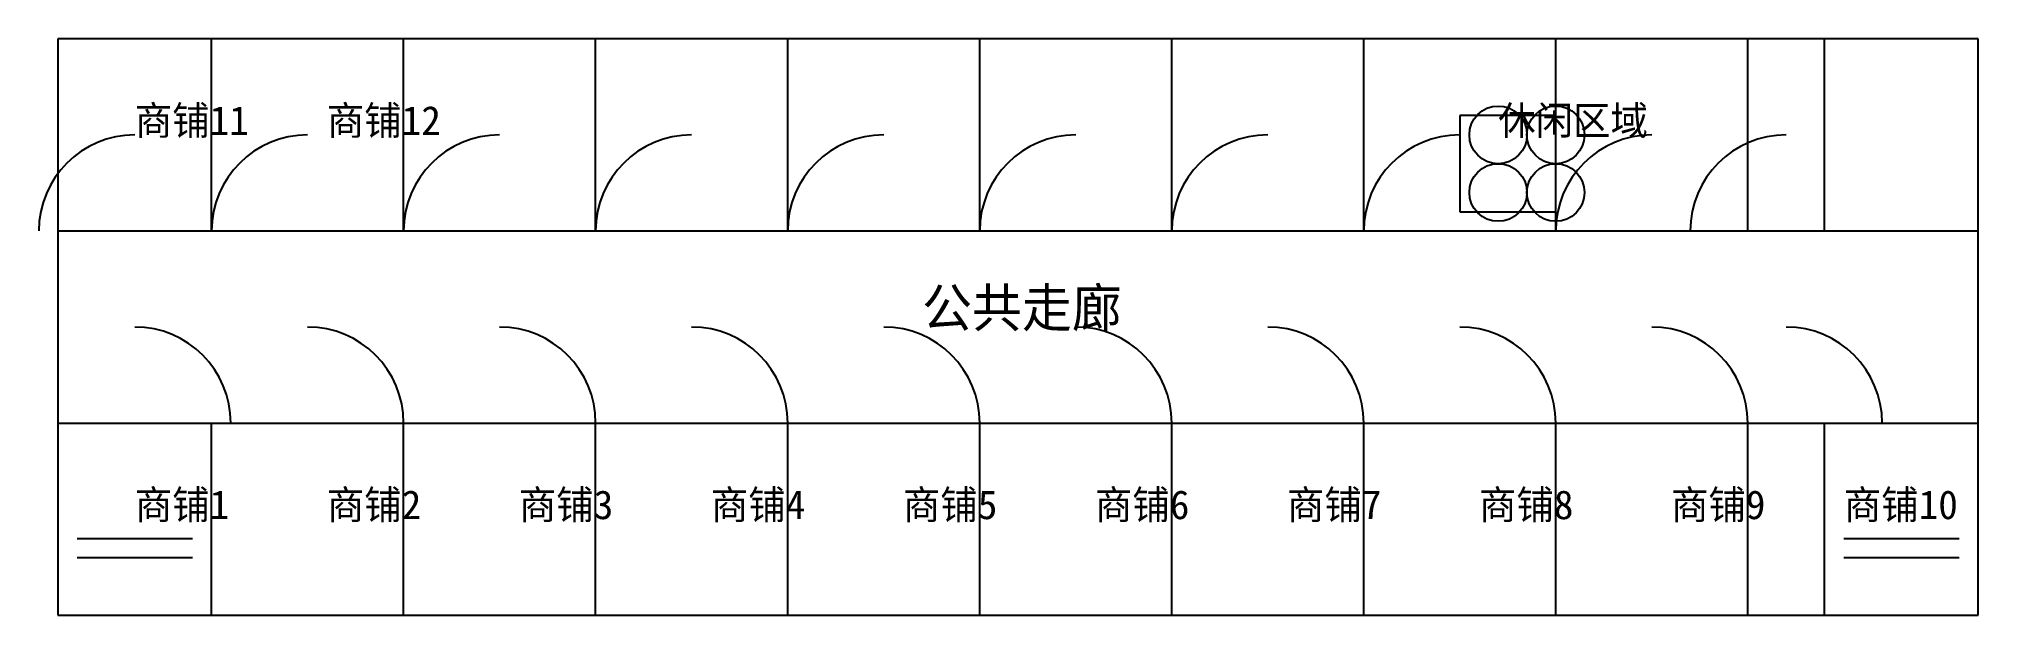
# Model space of a CAD drawing. Header units: millimetres. Extents: x -100 to 10000, y 0 to 3000.
import ezdxf

# ---------------------------------------------------------------- set-up
doc = ezdxf.new("R2010")
doc.units = ezdxf.units.MM
for name, color, linetype in [('DOOR', 3, 'CONTINUOUS'), ('FURNITURE', 6, 'CONTINUOUS'), ('TEXT', 2, 'CONTINUOUS'), ('WALL', 7, 'CONTINUOUS'), ('WINDOW', 5, 'CONTINUOUS')]:
    doc.layers.add(name, color=color, linetype=linetype)

msp = doc.modelspace()

# ---------------------------------------------------------------- linework, layer by layer
at = {"layer": 'DOOR'}
for centre, start, end in [((400, 2000), 90, 180), ((1300, 2000), 90, 180), ((2300, 2000), 90, 180), ((3300, 2000), 90, 180), ((4300, 2000), 90, 180), ((5300, 2000), 90, 180), ((6300, 2000), 90, 180), ((7300, 2000), 90, 180), ((8300, 2000), 90, 180), ((9000, 2000), 90, 180), ((400, 1000), 0, 90), ((1300, 1000), 0, 90), ((2300, 1000), 0, 90), ((3300, 1000), 0, 90), ((4300, 1000), 0, 90), ((5300, 1000), 0, 90), ((6300, 1000), 0, 90), ((7300, 1000), 0, 90), ((8300, 1000), 0, 90), ((9000, 1000), 0, 90)]:
    msp.add_arc(centre, 500, start, end, dxfattribs=at)
at = {"layer": 'FURNITURE'}
for p, q in [((7800, 2600), (7300, 2600)), ((7300, 2600), (7300, 2100)), ((7800, 2100), (7800, 2600)), ((7300, 2100), (7800, 2100))]:
    msp.add_line(p, q, dxfattribs=at)
for centre in [(7500, 2500), (7800, 2500), (7500, 2200), (7800, 2200)]:
    msp.add_circle(centre, 150, dxfattribs=at)
at = {"layer": 'WALL'}
for p, q in [((10000, 3000), (0, 3000)), ((0, 3000), (0, 0)), ((800, 2000), (800, 3000)), ((1800, 2000), (1800, 3000)), ((2800, 2000), (2800, 3000)), ((3800, 2000), (3800, 3000)), ((4800, 2000), (4800, 3000)), ((5800, 2000), (5800, 3000)), ((6800, 2000), (6800, 3000)), ((7800, 2000), (7800, 3000)), ((8800, 2000), (8800, 3000)), ((9200, 2000), (9200, 3000)), ((10000, 0), (10000, 3000)), ((0, 2000), (10000, 2000)), ((0, 1000), (10000, 1000)), ((800, 0), (800, 1000)), ((1800, 0), (1800, 1000)), ((2800, 0), (2800, 1000)), ((3800, 0), (3800, 1000)), ((4800, 0), (4800, 1000)), ((5800, 0), (5800, 1000)), ((6800, 0), (6800, 1000)), ((7800, 0), (7800, 1000)), ((8800, 0), (8800, 1000)), ((9200, 0), (9200, 1000)), ((0, 0), (10000, 0))]:
    msp.add_line(p, q, dxfattribs=at)
at = {"layer": 'WINDOW'}
for p, q in [((100, 400), (700, 400)), ((9300, 400), (9900, 400)), ((100, 300), (700, 300)), ((9300, 300), (9900, 300))]:
    msp.add_line(p, q, dxfattribs=at)

# ---------------------------------------------------------------- texts
at = {"layer": 'TEXT'}
for s, height, p in [('商铺11', 150, (400, 2500)), ('商铺12', 150, (1400, 2500)), ('休闲区域', 150, (7500, 2500)), ('公共走廊', 200, (4500, 1500)), ('商铺1', 150, (400, 500)), ('商铺2', 150, (1400, 500)), ('商铺3', 150, (2400, 500)), ('商铺4', 150, (3400, 500)), ('商铺5', 150, (4400, 500)), ('商铺6', 150, (5400, 500)), ('商铺7', 150, (6400, 500)), ('商铺8', 150, (7400, 500)), ('商铺9', 150, (8400, 500)), ('商铺10', 150, (9300, 500))]:
    msp.add_text(s, height=height, dxfattribs=at).set_placement(p)

doc.saveas('drawing.dxf')
